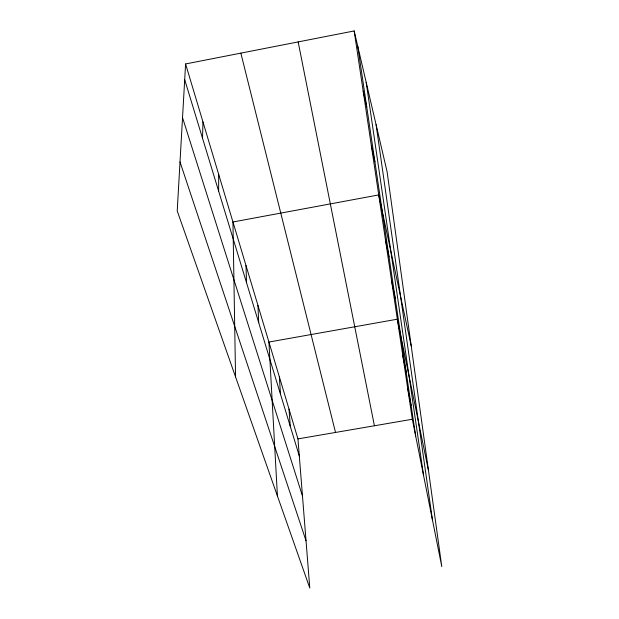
<?xml version="1.0" encoding="UTF-8"?>
<svg xmlns="http://www.w3.org/2000/svg" width="619" height="619" viewBox="0 0 619 619"><rect width="100%" height="100%" fill="white"/><g stroke="black" fill="none" stroke-linecap="round" stroke-linejoin="round"><path stroke-width="0.93" d="M218.639 191.124L218.669 174.326M202.537 138.269L202.962 121.904M185.592 63.95L177.22 210.94L309.786 588.05L297.948 438.902L185.592 63.95L354.169 30.95L387.092 171.711L441.78 566.578L412.324 419.256L354.169 30.95M297.948 438.902L412.324 419.256M180.013 161.907L306.034 540.774M182.535 117.641L302.482 496.028M184.702 79.704L299.31 455.994M240.845 53.133L335.521 432.449M363.183 91.132L366.742 106.894M371.33 145.519L374.905 161.799M411.217 345.913L378.727 194.923L232.945 221.981L235.553 376.87M385.475 239.979L389.034 256.831M391.657 281.25L395.193 298.234M428.48 470.533L397.336 319.195L268.925 342.044L277.428 495.997M402.729 355.213L406.196 372.236M407.712 388.461L411.132 405.422M298.157 41.914L374.41 425.771M357.689 45.999L415.697 436.124M366.177 82.288L423.597 475.64M376.089 124.674L432.433 519.844M289.011 409.082L290.265 426.29M279.37 376.894L280.484 394.195M257.937 305.36L258.711 322.7M245.983 265.489L246.54 282.736"/></g></svg>
